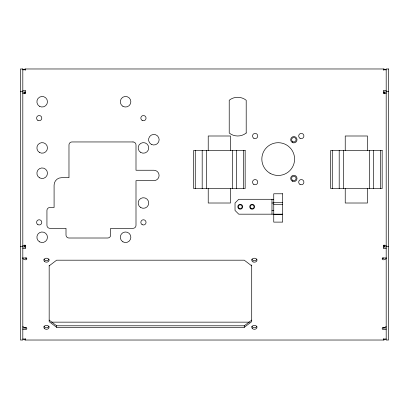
<?xml version="1.0" encoding="UTF-8"?>
<svg xmlns="http://www.w3.org/2000/svg" width="409" height="409" viewBox="0 0 409 409"><rect width="100%" height="100%" fill="white"/><g stroke="black" fill="none" stroke-linecap="round" stroke-linejoin="round"><path stroke-width="0.61" d="M383.821 257.951L383.351 258.258A1.181 0.9 0 0 1 382.323 257.808M49.172 265.85L56.621 260.19L244.26 260.19L251.709 265.85M49.172 320.124L56.621 325.784L244.26 325.784L251.709 320.124M49.172 265.584L49.172 321.658L56.621 327.318L244.26 327.318L251.709 321.658L251.709 264.95M23.645 69.811A2.837 2.837 0 0 1 25.649 68.978L383.351 68.978A2.837 2.837 0 0 1 385.355 69.811M22.812 69.811L25.649 69.811M383.351 69.811L386.188 69.811M22.812 90.486L25.649 90.486L25.649 93.615L22.812 93.615M386.188 90.486L383.351 90.486L383.351 93.615L386.188 93.615M20.45 91.693L22.812 91.693M386.188 91.693L388.55 91.693M22.812 92.158L25.649 92.158M383.351 92.158L386.188 92.158M273.749 199.285L238.754 199.285L235.027 203.012L235.027 210.456L238.754 214.178L282.685 214.178M273.749 202.711L282.685 202.711M271.965 203.012L273.749 203.012M273.749 204.5L282.685 204.5M271.965 210.456L273.749 210.456M273.749 214.689L282.685 214.689M22.812 245.518L25.649 245.518L25.649 248.483L22.812 248.483M386.188 245.518L383.351 245.518L383.351 248.483L386.188 248.483M20.45 246.571L22.812 246.571M386.188 246.571L388.55 246.571M22.812 246.949L25.649 246.949M383.351 246.949L386.188 246.949M22.812 257.997L25.649 257.997A1.181 0.9 0 0 1 26.836 258.897A1.181 0.9 0 0 1 25.649 259.797A2.837 1.846 0 0 1 22.812 257.951M386.188 257.997L383.351 257.997A1.181 0.9 0 0 0 382.164 258.897A1.181 0.9 0 0 0 383.351 259.797A2.837 1.846 0 0 0 386.188 257.951M51.611 322.149L249.505 322.149M22.812 327.977L25.649 327.977A1.181 0.9 0 0 0 26.488 327.711M386.188 327.977L383.351 327.977A1.181 0.9 0 0 1 382.512 327.711M22.812 329.511L25.649 329.511A1.181 0.9 0 0 0 26.836 328.611A1.181 0.9 0 0 0 25.649 327.716A2.837 1.846 0 0 1 22.909 326.346M386.188 329.511L383.351 329.511A1.181 0.9 0 0 1 382.164 328.611A1.181 0.9 0 0 1 383.351 327.716A2.837 1.846 0 0 0 386.091 326.346M22.812 339.025L25.649 339.025M383.351 339.025L386.188 339.025M23.645 339.189A2.837 2.837 0 0 0 25.649 340.022L383.351 340.022A2.837 2.837 0 0 0 385.355 339.189M25.179 257.951L25.649 258.258A1.181 0.9 0 0 0 26.677 257.808M384.695 91.851L384.695 93.763M384.695 245.027L384.695 246.944M383.821 245.119L383.821 245.518M383.821 327.711L383.821 328.263M383.351 68.978L383.351 70.164M383.351 338.836L383.351 340.022M380.528 150.44L380.528 188.564M373.601 150.44L373.601 188.564M369.353 150.44L369.353 188.564M367.481 150.44L367.481 135.998L345.232 135.998L345.232 150.44M367.481 188.564L367.481 203.012L345.232 203.012L345.232 188.564M343.448 150.44L343.448 188.564M339.199 150.44L339.199 188.564M332.277 150.44L332.277 188.564M271.965 199.285L271.965 214.178M244.26 325.784L244.26 327.318M243.519 150.44L243.519 188.564M236.591 150.44L236.591 188.564M232.343 150.44L232.343 188.564M230.471 150.44L230.471 135.998L208.222 135.998L208.222 150.44M230.471 188.564L230.471 203.012L208.222 203.012L208.222 188.564M206.438 150.44L206.438 188.564M202.189 150.44L202.189 188.564M195.267 150.44L195.267 188.564M56.621 325.784L56.621 327.318M25.649 68.978L25.649 70.164M25.649 338.836L25.649 340.022M25.179 245.119L25.179 245.518M25.179 327.711L25.179 328.263M24.305 91.851L24.305 93.763M24.305 245.027L24.305 246.944M256.908 259.168A2.607 1.979 0 0 1 254.388 260.635A2.607 1.979 0 0 1 251.872 259.168M49.008 259.168A2.607 1.979 0 0 1 46.493 260.635A2.607 1.979 0 0 1 43.978 259.168M256.908 326.295A2.607 1.979 0 0 1 254.388 327.762A2.607 1.979 0 0 1 251.872 326.295M49.008 326.295A2.607 1.979 0 0 1 46.493 327.762A2.607 1.979 0 0 1 43.978 326.295M22.812 68.978L20.45 68.978L20.45 340.022L22.812 340.022L22.812 68.978M388.55 68.978L386.188 68.978L386.188 340.022L388.55 340.022L388.55 68.978M133.017 141.954L71.958 141.954A2.981 2.981 0 0 0 68.978 144.929L68.978 177.695L61.534 177.695A7.444 7.444 0 0 0 54.09 185.139L54.09 207.481L49.918 207.481A2.981 2.981 0 0 0 46.938 210.456L46.938 225.349A2.981 2.981 0 0 0 49.918 228.329L66.002 228.329L66.002 235.027A2.981 2.981 0 0 0 68.978 238.007L107.7 238.007A2.981 2.981 0 0 0 110.681 235.027L110.681 228.329L133.017 228.329A2.981 2.981 0 0 0 135.998 225.349L135.998 180.671L153.866 180.671A5.215 5.215 0 0 0 159.081 175.461A5.215 5.215 0 0 0 153.866 170.246L135.998 170.246L135.998 144.929A2.981 2.981 0 0 0 133.017 141.954M245.155 150.44L193.631 150.44L193.631 188.564L245.155 188.564L245.155 150.44M382.164 150.44L330.636 150.44L330.636 188.564L382.164 188.564L382.164 150.44M282.685 193.779L273.749 193.779L273.749 222.113L282.685 222.113L282.685 193.779M246.198 133.017L246.198 100.256A13.584 13.584 0 0 0 229.219 100.256L229.219 133.017A13.584 13.584 0 0 0 246.198 133.017M292.271 181.177A3.165 3.165 0 0 0 297.016 178.436A3.165 3.165 0 0 0 292.271 175.696A3.165 3.165 0 0 0 292.271 181.177M292.737 180.374A2.234 2.234 0 0 0 296.085 178.436A2.234 2.234 0 0 0 292.737 176.504A2.234 2.234 0 0 0 292.737 180.374M292.271 142.46A3.165 3.165 0 0 0 297.016 139.72A3.165 3.165 0 0 0 292.271 136.979A3.165 3.165 0 0 0 292.271 142.46M292.737 141.652A2.234 2.234 0 0 0 296.085 139.72A2.234 2.234 0 0 0 292.737 137.782A2.234 2.234 0 0 0 292.737 141.652M253.831 184.418A2.607 2.607 0 0 0 257.742 182.163A2.607 2.607 0 0 0 253.831 179.904A2.607 2.607 0 0 0 253.831 184.418M140.798 152.485A5.286 5.286 0 0 0 148.728 147.91A5.286 5.286 0 0 0 140.798 143.329A5.286 5.286 0 0 0 140.798 152.485M39.53 241.842A5.286 5.286 0 0 0 47.459 237.261A5.286 5.286 0 0 0 39.53 232.685A5.286 5.286 0 0 0 39.53 241.842M151.223 144.295A5.286 5.286 0 0 0 159.152 139.72A5.286 5.286 0 0 0 151.223 135.139A5.286 5.286 0 0 0 151.223 144.295M39.53 106.32A5.286 5.286 0 0 0 47.459 101.744A5.286 5.286 0 0 0 39.53 97.163A5.286 5.286 0 0 0 39.53 106.32M122.93 241.842A5.286 5.286 0 0 0 130.86 237.261A5.286 5.286 0 0 0 122.93 232.685A5.286 5.286 0 0 0 122.93 241.842M37.894 224.628A2.607 2.607 0 0 0 41.8 222.368A2.607 2.607 0 0 0 37.894 220.114A2.607 2.607 0 0 0 37.894 224.628M251.213 208.365A1.881 1.881 0 0 0 254.04 206.734A1.881 1.881 0 0 0 251.213 205.103A1.881 1.881 0 0 0 251.213 208.365M270.027 173.268A16.38 16.38 0 0 0 294.598 159.081A16.38 16.38 0 0 0 270.027 144.893A16.38 16.38 0 0 0 270.027 173.268M239.301 208.365A1.881 1.881 0 0 0 242.123 206.734A1.881 1.881 0 0 0 239.301 205.103A1.881 1.881 0 0 0 239.301 208.365M253.831 138.252A2.607 2.607 0 0 0 257.742 135.998A2.607 2.607 0 0 0 253.831 133.738A2.607 2.607 0 0 0 253.831 138.252M142.138 224.628A2.607 2.607 0 0 0 146.049 222.368A2.607 2.607 0 0 0 142.138 220.114A2.607 2.607 0 0 0 142.138 224.628M39.53 177.803A5.286 5.286 0 0 0 47.459 173.227A5.286 5.286 0 0 0 39.53 168.646A5.286 5.286 0 0 0 39.53 177.803M142.138 120.384A2.607 2.607 0 0 0 146.049 118.124A2.607 2.607 0 0 0 142.138 115.87A2.607 2.607 0 0 0 142.138 120.384M122.93 106.32A5.286 5.286 0 0 0 130.86 101.744A5.286 5.286 0 0 0 122.93 97.163A5.286 5.286 0 0 0 122.93 106.32M39.53 152.485A5.286 5.286 0 0 0 47.459 147.91A5.286 5.286 0 0 0 39.53 143.329A5.286 5.286 0 0 0 39.53 152.485M140.798 207.588A5.286 5.286 0 0 0 148.728 203.012A5.286 5.286 0 0 0 140.798 198.431A5.286 5.286 0 0 0 140.798 207.588M37.894 120.384A2.607 2.607 0 0 0 41.8 118.124A2.607 2.607 0 0 0 37.894 115.87A2.607 2.607 0 0 0 37.894 120.384M299.996 138.252A2.607 2.607 0 0 0 303.907 135.998A2.607 2.607 0 0 0 299.996 133.738A2.607 2.607 0 0 0 299.996 138.252M299.996 184.418A2.607 2.607 0 0 0 303.907 182.163A2.607 2.607 0 0 0 299.996 179.904A2.607 2.607 0 0 0 299.996 184.418M253.084 261.908A2.607 1.979 0 0 0 256.995 260.19A2.607 1.979 0 0 0 253.084 258.478A2.607 1.979 0 0 0 253.084 261.908M44.653 261.591A2.607 1.979 0 0 0 49.008 260.702A2.607 1.979 0 0 0 45.818 258.278A2.607 1.979 0 0 0 44.653 261.591M252.547 328.718A2.607 1.979 0 0 0 256.908 327.829A2.607 1.979 0 0 0 253.713 325.406A2.607 1.979 0 0 0 252.547 328.718M44.653 328.718A2.607 1.979 0 0 0 49.008 327.829A2.607 1.979 0 0 0 45.818 325.406A2.607 1.979 0 0 0 44.653 328.718M239.014 208.861A2.459 2.459 0 0 0 242.701 206.734A2.459 2.459 0 0 0 239.014 204.607A2.459 2.459 0 0 0 239.014 208.861M250.927 208.861A2.459 2.459 0 0 0 254.613 206.734A2.459 2.459 0 0 0 250.927 204.607A2.459 2.459 0 0 0 250.927 208.861"/></g></svg>
